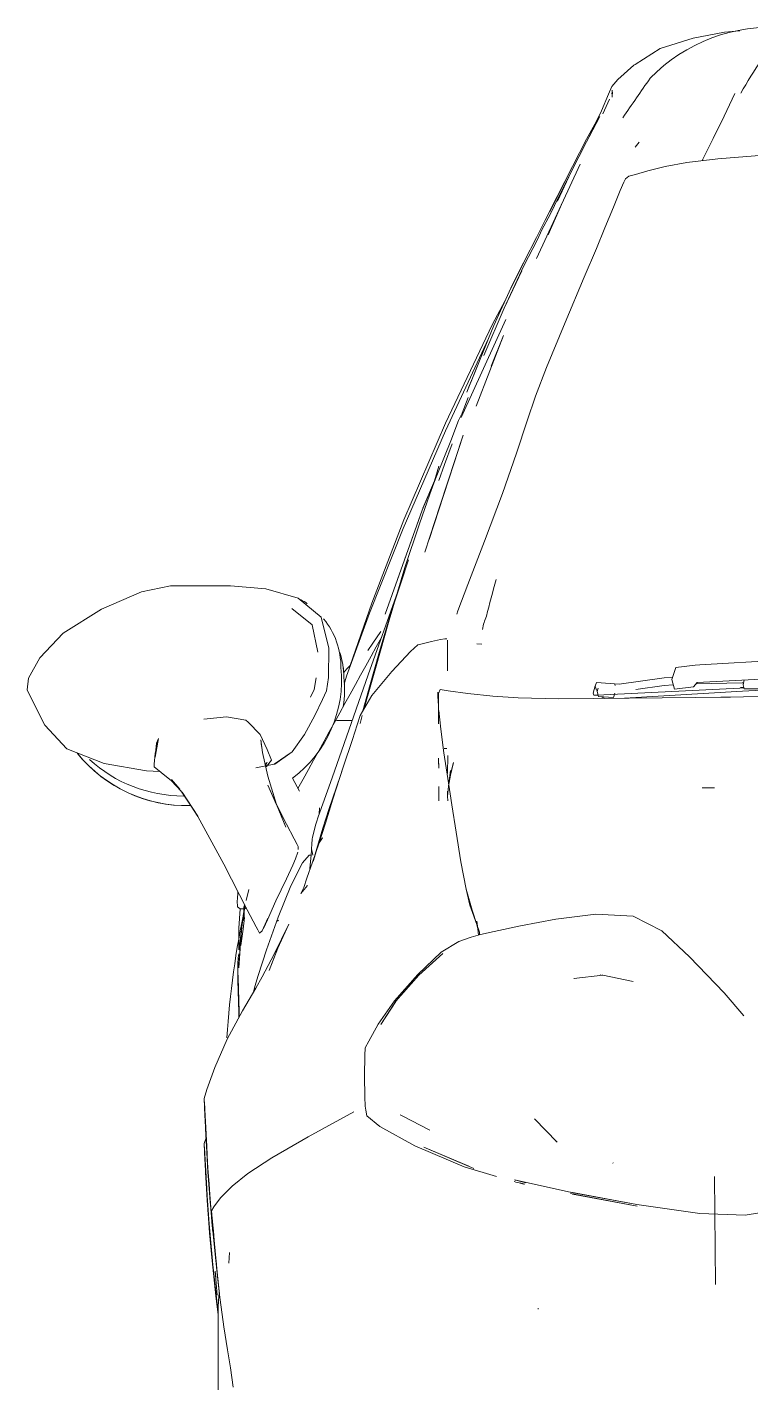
# Model space of a CAD drawing. Header units: millimetres. Extents: x -50912 to 58751, y -45352 to 5553.
# Drawn here: x -8085 to -7589, y 716 to 1644 of the extents above; entities that cross this region are included whole.
import ezdxf

# ---------------------------------------------------------------- set-up
doc = ezdxf.new("R2010")
doc.units = ezdxf.units.MM
doc.layers.add('A-GENM', color=13, linetype='Continuous', lineweight=9)
doc.layers.add('G-IMPT', color=8, linetype='Continuous', lineweight=9)

# ---------------------------------------------------------------- blocks, each defined once
blk = doc.blocks.new('CRT_Fiat Punto - Punto_dwg-985961-FACHADA POSTERIOR GARAGEM')
at = {"layer": 'G-IMPT'}
for p, q in [((-44341.86, 1629.37), (-44319.15, 1636.54)), ((-44319.15, 1636.54), (-44297.73, 1640.53)), ((-44297.73, 1640.53), (-44287.26, 1641.58)), ((-44341.86, 1629.37), (-44359.04, 1618.48)), ((-44370.77, 1608.29), (-44359.79, 1617.99)), ((-44359.04, 1618.48), (-44359.79, 1617.99)), ((-44370.77, 1608.29), (-44374.88, 1603.42)), ((-44377.15, 1598.18), (-44381.98, 1586.86)), ((-44374.88, 1603.42), (-44377.15, 1598.18)), ((-44374.51, 1598.43), (-44375.27, 1598.92)), ((-44374.67, 1596.04), (-44374.67, 1600.92)), ((-44374.67, 1600.92), (-44374.51, 1598.43)), ((-44298.14, 1583.21), (-44290.7, 1598.57)), ((-44376.44, 1594.82), (-44381.17, 1584.65)), ((-44376.45, 1594.74), (-44381.17, 1584.65)), ((-44383.21, 1582.95), (-44392.33, 1565.6)), ((-44381.98, 1586.86), (-44390.47, 1568.86)), ((-44383.21, 1582.95), (-44390.47, 1568.86)), ((-44386.62, 1577.59), (-44382.8, 1585.13)), ((-44298.14, 1583.21), (-44305.67, 1567.81)), ((-44386.62, 1577.59), (-44392.22, 1567.41)), ((-44402.85, 1545), (-44392.33, 1565.6)), ((-44401.9, 1548.7), (-44392.22, 1567.41)), ((-44356.34, 1565.22), (-44358.99, 1561.86)), ((-44310.6, 1557.82), (-44305.67, 1567.81)), ((-44426.55, 1485.61), (-44396.66, 1550.15)), ((-44338.46, 1548.58), (-44323.6, 1551.3)), ((-44302.29, 1553.88), (-44323.6, 1551.3)), ((-44312.7, 1553.67), (-44313.11, 1552.57)), ((-44310.6, 1557.82), (-44312.7, 1553.67)), ((-44302.29, 1553.88), (-44271.13, 1556.34)), ((-44417.31, 1517.71), (-44401.9, 1548.7)), ((-44412.38, 1528.04), (-44401.9, 1548.7)), ((-44402.85, 1545), (-44412.21, 1524.97)), ((-44402.85, 1545), (-44411.18, 1528.22)), ((-44407.18, 1538.14), (-44401.9, 1548.7)), ((-44403.94, 1542.83), (-44402.85, 1545)), ((-44363.2, 1541.97), (-44365.7, 1540.22)), ((-44358.68, 1543.28), (-44363.2, 1541.97)), ((-44358.68, 1543.28), (-44350.29, 1545.69)), ((-44338.46, 1548.58), (-44350.29, 1545.69)), ((-44417.31, 1517.71), (-44409.44, 1533.62)), ((-44407.18, 1538.14), (-44409.44, 1533.62)), ((-44369.21, 1532.28), (-44373.91, 1520.92)), ((-44369.21, 1532.28), (-44366.74, 1537.98)), ((-44365.7, 1540.22), (-44366.74, 1537.98)), ((-44420.6, 1511.86), (-44412.38, 1528.04)), ((-44418.5, 1501.83), (-44408.47, 1524.69)), ((-44411.18, 1528.22), (-44417.26, 1515.78)), ((-44413.49, 1513.83), (-44408.47, 1524.69)), ((-44417.26, 1515.78), (-44422.9, 1505.39)), ((-44379.74, 1506.74), (-44373.91, 1520.92)), ((-44426.62, 1500.05), (-44420.6, 1511.86)), ((-44425.92, 1498.72), (-44422.9, 1505.39)), ((-44379.74, 1506.74), (-44385.56, 1492.56)), ((-44425.92, 1498.72), (-44435.25, 1480.63)), ((-44430.48, 1492.51), (-44426.62, 1500.05)), ((-44430.83, 1491.51), (-44444.11, 1465.35)), ((-44430.83, 1491.51), (-44439.9, 1473.84)), ((-44435.29, 1483.03), (-44430.48, 1492.51)), ((-44393.81, 1472.8), (-44385.56, 1492.56)), ((-44436.61, 1477.33), (-44448.67, 1451.73)), ((-44435.25, 1480.63), (-44447.26, 1454.67)), ((-44447.26, 1454.67), (-44436.61, 1477.33)), ((-44444.11, 1465.35), (-44435.29, 1483.03)), ((-44439.9, 1473.84), (-44444.11, 1465.35)), ((-44406.91, 1441.89), (-44393.81, 1472.8)), ((-44455.82, 1439.78), (-44444.11, 1465.35)), ((-44448.67, 1451.73), (-44462.7, 1419.2)), ((-44456.93, 1440.18), (-44447.93, 1457.01)), ((-44488.91, 1372.94), (-44456.93, 1440.18)), ((-44478.2, 1376.9), (-44447.44, 1443.96)), ((-44459.43, 1430.99), (-44455.82, 1439.78)), ((-44419.75, 1411.02), (-44406.91, 1441.89)), ((-44488.91, 1367.79), (-44459.4, 1430.99)), ((-44474.35, 1394.08), (-44459.43, 1430.99)), ((-44459.43, 1430.99), (-44469.33, 1406.59)), ((-44449.13, 1432.9), (-44467.84, 1384.6)), ((-44459.43, 1430.99), (-44460.98, 1427.23)), ((-44457.62, 1412), (-44449.13, 1432.9)), ((-44419.75, 1411.02), (-44427.21, 1391.39)), ((-44472.84, 1397.84), (-44469.33, 1406.59)), ((-44472.84, 1397.84), (-44474.35, 1394.08)), ((-44477.37, 1379.86), (-44473.26, 1390.42)), ((-44432.86, 1374.64), (-44427.21, 1391.39)), ((-44485.3, 1360.89), (-44480, 1374.72)), ((-44480, 1374.72), (-44477.37, 1379.86)), ((-44440.27, 1352.43), (-44432.86, 1374.64)), ((-44488.91, 1367.79), (-44517.81, 1300.79)), ((-44488.91, 1372.94), (-44517.43, 1306.76)), ((-44499.96, 1293.36), (-44476.76, 1364.68)), ((-44476.76, 1364.68), (-44492.82, 1316.05)), ((-44494.33, 1338.36), (-44485.3, 1360.89)), ((-44489.43, 1344.62), (-44484.35, 1358.82)), ((-44449.89, 1324.87), (-44440.27, 1352.43)), ((-44494.33, 1338.36), (-44496.92, 1331.92)), ((-44493.4, 1343.59), (-44496.42, 1333.42)), ((-44489.43, 1344.62), (-44493.33, 1333.72)), ((-44504.86, 1313.44), (-44496.37, 1333.42)), ((-44504.86, 1313.44), (-44496.47, 1333.42)), ((-44504.38, 1314.8), (-44496.44, 1333.42)), ((-44499.55, 1324.42), (-44496.92, 1331.92)), ((-44506.73, 1304.02), (-44499.55, 1324.42)), ((-44462.14, 1292.08), (-44449.89, 1324.87)), ((-44504.86, 1313.44), (-44530.15, 1242.27)), ((-44530.15, 1242.27), (-44506.25, 1309.58)), ((-44504.86, 1313.44), (-44506.25, 1309.58)), ((-44492.82, 1316.05), (-44503.07, 1284.74)), ((-44517.81, 1300.79), (-44540.81, 1242.87)), ((-44517.43, 1306.76), (-44539.3, 1249.69)), ((-44516.64, 1274.1), (-44506.73, 1304.02)), ((-44473.49, 1262.5), (-44462.14, 1292.08)), ((-44516.64, 1274.1), (-44527.45, 1238.02)), ((-44514.07, 1279.3), (-44519.16, 1264.19)), ((-44526.23, 1242.91), (-44519.16, 1264.19)), ((-44480.38, 1244.52), (-44473.49, 1262.5)), ((-44724.47, 1245.53), (-44697.07, 1257.6)), ((-44724.47, 1245.53), (-44697.07, 1257.6)), ((-44697.07, 1257.6), (-44677.22, 1261.62)), ((-44697.07, 1257.6), (-44677.22, 1261.62)), ((-44658.87, 1261.62), (-44677.22, 1261.62)), ((-44658.87, 1261.62), (-44677.22, 1261.62)), ((-44658.87, 1261.62), (-44636, 1261.62)), ((-44658.87, 1261.62), (-44636, 1261.62)), ((-44611.87, 1259.48), (-44636, 1261.62)), ((-44611.87, 1259.48), (-44636, 1261.62)), ((-44589.76, 1253.07), (-44611.87, 1259.48)), ((-44589.76, 1253.07), (-44611.87, 1259.48)), ((-44573.92, 1240.26), (-44589.76, 1253.07)), ((-44573.92, 1240.26), (-44589.76, 1253.07)), ((-44521.54, 1257.79), (-44541.7, 1200.63)), ((-44724.47, 1245.53), (-44750.6, 1229.2)), ((-44724.47, 1245.53), (-44750.6, 1229.2)), ((-44580.14, 1235.01), (-44593.97, 1246.19)), ((-44539.3, 1249.69), (-44554.02, 1207.15)), ((-44480.38, 1244.52), (-44480.99, 1242.27)), ((-44580.14, 1235.01), (-44576.24, 1216.26)), ((-44568.65, 1218.89), (-44573.92, 1240.26)), ((-44568.65, 1218.89), (-44573.92, 1240.26)), ((-44540.81, 1242.87), (-44556.54, 1199.83)), ((-44536.88, 1205.01), (-44527.45, 1238.02)), ((-44526.23, 1242.91), (-44534.01, 1216.56)), ((-44750.6, 1229.2), (-44766.69, 1212.36)), ((-44750.6, 1229.2), (-44766.69, 1212.36)), ((-44533.04, 1230.36), (-44538.6, 1222.4)), ((-44492.25, 1224.98), (-44489.19, 1225.34)), ((-44487.82, 1225.23), (-44489.19, 1225.34)), ((-44568.65, 1218.89), (-44569.05, 1198.81)), ((-44568.65, 1218.89), (-44569.05, 1198.81)), ((-44538.6, 1222.4), (-44542.06, 1217.44)), ((-44540.83, 1192.36), (-44534.01, 1216.56)), ((-44525.66, 1202.93), (-44512.73, 1216.65)), ((-44512.73, 1216.65), (-44507.69, 1221.26)), ((-44504.71, 1221.98), (-44507.69, 1221.26)), ((-44504.71, 1221.98), (-44498.52, 1223.48)), ((-44492.25, 1224.98), (-44498.52, 1223.48)), ((-44487.37, 1224.52), (-44487.37, 1221.25)), ((-44487.37, 1221.25), (-44487.37, 1213.46)), ((-44766.69, 1212.36), (-44774.38, 1198.33)), ((-44766.69, 1212.36), (-44774.38, 1198.33)), ((-44556.33, 1204.87), (-44553.94, 1207.38)), ((-44554.02, 1207.15), (-44554.99, 1204.06)), ((-44487.37, 1213.46), (-44487.37, 1203.41)), ((-44331.08, 1205.68), (-44317.97, 1207.2)), ((-44317.97, 1207.2), (-44314.69, 1207.59)), ((-44254.34, 1211.14), (-44314.69, 1207.59)), ((-44774.38, 1198.33), (-44775.33, 1190.44)), ((-44774.38, 1198.33), (-44775.33, 1190.44)), ((-44577.41, 1198.59), (-44578.75, 1190.68)), ((-44577.41, 1198.59), (-44578.75, 1190.68)), ((-44569.05, 1198.81), (-44570.25, 1189.84)), ((-44569.05, 1198.81), (-44570.25, 1189.84)), ((-44566.56, 1130.18), (-44541.7, 1200.63)), ((-44558.77, 1201.96), (-44556.33, 1204.87)), ((-44556.54, 1199.83), (-44558.27, 1194.35)), ((-44536.88, 1205.01), (-44542.67, 1184.33)), ((-44539.37, 1186.58), (-44525.66, 1202.93)), ((-44339.1, 1198.54), (-44369.97, 1194.3)), ((-44333.39, 1198.97), (-44339.1, 1198.54)), ((-44333.9, 1197.49), (-44331.08, 1205.68)), ((-44332.08, 1190.94), (-44333.9, 1197.49)), ((-44256.08, 1198.71), (-44316.43, 1195.4)), ((-44771.11, 1182), (-44775.33, 1190.44)), ((-44771.11, 1182), (-44775.33, 1190.44)), ((-44581.24, 1185.38), (-44578.75, 1190.68)), ((-44581.24, 1185.38), (-44578.75, 1190.68)), ((-44573.07, 1183.86), (-44570.25, 1189.84)), ((-44573.07, 1183.86), (-44570.25, 1189.84)), ((-44540.83, 1192.36), (-44545.01, 1177.53)), ((-44493.53, 1178.44), (-44494.16, 1188.82)), ((-44494.16, 1188.82), (-44494.16, 1184.47)), ((-44493.7, 1187.94), (-44492.6, 1190.58)), ((-44486.93, 1189.81), (-44492.6, 1190.58)), ((-44486.93, 1189.81), (-44473.58, 1188)), ((-44456.37, 1186.04), (-44473.58, 1188)), ((-44387.8, 1188.05), (-44386.29, 1193.25)), ((-44387.26, 1186.75), (-44387.8, 1188.05)), ((-44386.28, 1192.93), (-44385.47, 1195.42)), ((-44385.53, 1190.27), (-44386.28, 1192.93)), ((-44385.53, 1190.27), (-44384.74, 1190.21)), ((-44385.47, 1195.42), (-44369.97, 1194.3)), ((-44385.07, 1189.23), (-44384.26, 1191.65)), ((-44384.11, 1185.9), (-44385.07, 1189.23)), ((-44384.99, 1186.78), (-44287.31, 1191.57)), ((-44373.76, 1185.11), (-44372.92, 1188.13)), ((-44372.62, 1193.39), (-44372.83, 1194.18)), ((-44366.18, 1184.62), (-44285.46, 1189.59)), ((-44339.15, 1193.29), (-44358.56, 1190.67)), ((-44339.15, 1193.29), (-44332.86, 1193.76)), ((-44332.08, 1190.94), (-44318.99, 1192.4)), ((-44318.99, 1192.4), (-44316.43, 1195.4)), ((-44317.08, 1194.63), (-44285.64, 1195.17)), ((-44287.31, 1191.57), (-44284.48, 1191.72)), ((-44286.88, 1191.95), (-44284.57, 1192.07)), ((-44284.75, 1195.18), (-44285.64, 1195.17)), ((-44285.46, 1189.59), (-44149.45, 1196.51)), ((-44285.07, 1193.92), (-44284.25, 1197.16)), ((-44284.29, 1191.02), (-44285.07, 1193.92)), ((-44284.29, 1191.02), (-44262.17, 1191.18)), ((-44771.11, 1182), (-44763.27, 1166.31)), ((-44771.11, 1182), (-44763.27, 1166.31)), ((-44573.07, 1183.86), (-44578.3, 1172.75)), ((-44573.07, 1183.86), (-44578.3, 1172.75)), ((-44539.37, 1186.58), (-44547.29, 1172.75)), ((-44544.51, 1177.6), (-44542.67, 1184.33)), ((-44493.7, 1184.71), (-44493.7, 1187.94)), ((-44493.7, 1184.71), (-44493.7, 1177.01)), ((-44456.37, 1186.04), (-44439.16, 1184.83)), ((-44411.53, 1184.37), (-44439.16, 1184.83)), ((-44363.06, 1184.64), (-44411.53, 1184.37)), ((-44387.26, 1186.75), (-44384.99, 1186.78)), ((-44384.99, 1186.78), (-44384.28, 1186.48)), ((-44384.11, 1185.9), (-44373.76, 1185.11)), ((-44382.08, 1185.56), (-44379.68, 1184.54)), ((-44317.96, 1185.13), (-44363.06, 1184.64)), ((-44317.96, 1185.13), (-44300.42, 1185.34)), ((-44296.88, 1185.4), (-44300.42, 1185.34)), ((-44293.73, 1185.45), (-44296.88, 1185.4)), ((-44284.83, 1185.6), (-44293.73, 1185.45)), ((-44284.83, 1185.6), (-44264.02, 1185.95)), ((-44654.39, 1170.25), (-44638.83, 1171.89)), ((-44638.83, 1171.89), (-44625.59, 1169.63)), ((-44623.92, 1168.29), (-44625.59, 1169.63)), ((-44585.38, 1159.73), (-44578.3, 1172.75)), ((-44585.38, 1159.73), (-44578.3, 1172.75)), ((-44559.37, 1169.53), (-44563.56, 1169.53)), ((-44559.37, 1169.53), (-44552.67, 1169.53)), ((-44547.29, 1172.75), (-44549.32, 1166.52)), ((-44545.81, 1172.85), (-44547.3, 1167.45)), ((-44545.39, 1176.27), (-44545.01, 1177.53)), ((-44493.7, 1167.08), (-44493.7, 1177.01)), ((-44493.4, 1176.26), (-44492.02, 1163.38)), ((-44748.24, 1150.08), (-44763.27, 1166.31)), ((-44748.24, 1150.08), (-44763.27, 1166.31)), ((-44623.92, 1168.29), (-44615.73, 1159.94)), ((-44549.32, 1166.52), (-44552.61, 1156.38)), ((-44492.02, 1163.38), (-44489.9, 1147.36)), ((-44685.3, 1157.19), (-44687.72, 1146.81)), ((-44685.3, 1157.19), (-44687.64, 1144.37)), ((-44686.79, 1153.96), (-44687.64, 1144.37)), ((-44685.3, 1157.19), (-44686.79, 1153.96)), ((-44611.04, 1149.51), (-44615.73, 1159.94)), ((-44614.82, 1151.56), (-44615.36, 1156.21)), ((-44614.23, 1147.41), (-44615.36, 1156.21)), ((-44593.78, 1148.02), (-44585.38, 1159.73)), ((-44593.78, 1148.02), (-44585.38, 1159.73)), ((-44552.61, 1156.38), (-44558.86, 1137.55)), ((-44722.46, 1139.97), (-44748.24, 1150.08)), ((-44722.46, 1139.97), (-44748.24, 1150.08)), ((-44687.72, 1146.81), (-44688.36, 1139.55)), ((-44610.46, 1131.28), (-44614.23, 1147.41)), ((-44611.33, 1137.94), (-44607.88, 1142.38)), ((-44611.04, 1149.51), (-44607.88, 1142.38)), ((-44593.78, 1148.02), (-44606.09, 1139.47)), ((-44593.78, 1148.02), (-44606.09, 1139.47)), ((-44605.81, 1139.58), (-44593.78, 1148.02)), ((-44493.49, 1136.86), (-44493.58, 1143.53)), ((-44493.58, 1143.53), (-44493.56, 1141.92)), ((-44493.49, 1136.86), (-44493.56, 1141.92)), ((-44489.9, 1147.36), (-44487.33, 1129.65)), ((-44489.87, 1150.19), (-44487.96, 1150.19)), ((-44487.29, 1145.44), (-44487.37, 1133.25)), ((-44722.46, 1139.97), (-44693.55, 1134.95)), ((-44722.46, 1139.97), (-44693.55, 1134.95)), ((-44722.46, 1139.97), (-44693.55, 1134.95)), ((-44693.55, 1134.95), (-44684.42, 1134.57)), ((-44693.55, 1134.95), (-44684.42, 1134.57)), ((-44688.23, 1137.76), (-44688.36, 1139.55)), ((-44683.59, 1133.88), (-44688.23, 1137.76)), ((-44676.57, 1128.06), (-44683.59, 1133.88)), ((-44606.09, 1139.47), (-44618.77, 1137.11)), ((-44612.1, 1138.32), (-44611, 1140.64)), ((-44611, 1140.64), (-44612.1, 1139.53)), ((-44606.09, 1139.47), (-44612.1, 1138.35)), ((-44611.97, 1137.71), (-44611.33, 1137.94)), ((-44605.81, 1139.58), (-44606.09, 1139.47)), ((-44566.01, 1115.57), (-44558.86, 1137.55)), ((-44558.88, 1137.55), (-44560.83, 1131.86)), ((-44486.89, 1124.2), (-44485.38, 1135.13)), ((-44486.89, 1124.36), (-44485.38, 1135.13)), ((-44483.37, 1140.66), (-44485.38, 1131.99)), ((-44483.37, 1140.66), (-44485.38, 1132.62)), ((-44669.85, 1121.07), (-44676.57, 1128.06)), ((-44676.5, 1129), (-44669.32, 1120.38)), ((-44676.5, 1129), (-44670.87, 1122.36)), ((-44604.65, 1112.03), (-44610.46, 1131.28)), ((-44604.65, 1112.03), (-44610.44, 1125.09)), ((-44604.51, 1111.72), (-44610.44, 1125.09)), ((-44566.56, 1130.18), (-44575.99, 1103.45)), ((-44568.66, 1108.39), (-44560.83, 1131.86)), ((-44493.3, 1114.44), (-44493.35, 1124.18)), ((-44486.89, 1124.2), (-44487.39, 1117.54)), ((-44487.33, 1129.65), (-44484.62, 1111.71)), ((-44486.89, 1124.36), (-44485.38, 1131.99)), ((-44304.67, 1123.32), (-44313.11, 1123.32)), ((-44669.32, 1120.38), (-44658.48, 1103.94)), ((-44669.27, 1120.38), (-44658.48, 1103.94)), ((-44669.27, 1120.38), (-44658.41, 1103.75)), ((-44566.01, 1115.57), (-44571.07, 1099.15)), ((-44487.39, 1120.99), (-44487.39, 1117.54)), ((-44487.39, 1117.54), (-44487.39, 1118.79)), ((-44487.28, 1114.33), (-44487.39, 1117.54)), ((-44598.19, 1096.48), (-44604.86, 1112.68)), ((-44604.65, 1112.03), (-44604.86, 1112.68)), ((-44598.19, 1096.48), (-44604.65, 1112.03)), ((-44604.65, 1112.03), (-44597.83, 1098.44)), ((-44604.65, 1112.03), (-44604.51, 1111.72)), ((-44575.34, 1105.28), (-44575.05, 1109.56)), ((-44568.66, 1108.39), (-44572.75, 1095.75)), ((-44484.62, 1111.71), (-44481.65, 1092.92)), ((-44658.41, 1103.75), (-44640.71, 1071.03)), ((-44592.45, 1088.36), (-44597.83, 1098.44)), ((-44577.72, 1098.39), (-44579.93, 1089.56)), ((-44577.28, 1099.76), (-44577.72, 1098.39)), ((-44577.28, 1099.76), (-44575.99, 1103.45)), ((-44571.07, 1099.15), (-44575.28, 1085.65)), ((-44574.64, 1089.45), (-44572.75, 1095.75)), ((-44590.41, 1084.56), (-44592.45, 1088.36)), ((-44580.06, 1088.27), (-44580.38, 1084.88)), ((-44580.06, 1088.27), (-44579.93, 1089.56)), ((-44578.02, 1077.91), (-44574.64, 1089.45)), ((-44575.86, 1085.02), (-44573, 1089.09)), ((-44573.44, 1088.82), (-44573, 1089.09)), ((-44481.65, 1092.92), (-44478.27, 1072.69)), ((-44591.57, 1074.62), (-44589.85, 1079.19)), ((-44589.65, 1083.24), (-44590.41, 1084.56)), ((-44589.75, 1081.21), (-44589.65, 1083.24)), ((-44586.86, 1071.91), (-44582.26, 1077.13)), ((-44582.26, 1077.13), (-44581.32, 1077.13)), ((-44581.68, 1068.22), (-44580.87, 1077.38)), ((-44580.87, 1077.38), (-44580.69, 1080.43)), ((-44580.69, 1080.43), (-44580.68, 1081.54)), ((-44580.68, 1081.54), (-44580.38, 1084.88)), ((-44579.74, 1077.13), (-44580.68, 1081.54)), ((-44580.01, 1078.28), (-44580.68, 1081.54)), ((-44579.74, 1077.13), (-44580.01, 1078.28)), ((-44575.28, 1085.65), (-44579.86, 1072.46)), ((-44579.43, 1072.8), (-44575.86, 1085.02)), ((-44578.02, 1077.91), (-44578.21, 1077.23)), ((-44640.71, 1071.03), (-44624.6, 1039.93)), ((-44597.73, 1061.01), (-44593.29, 1070.49)), ((-44586.86, 1071.91), (-44594.64, 1056.25)), ((-44593.29, 1070.49), (-44591.57, 1074.62)), ((-44583.73, 1061.57), (-44579.86, 1072.46)), ((-44581.75, 1067.15), (-44581.68, 1068.22)), ((-44474.59, 1053.94), (-44478.27, 1072.69)), ((-44605.02, 1045.99), (-44597.73, 1061.01)), ((-44583.73, 1061.57), (-44585.78, 1055.01)), ((-44631.34, 1047.46), (-44631.09, 1051.67)), ((-44631.05, 1052.38), (-44631.09, 1051.67)), ((-44623.57, 1053.82), (-44625.36, 1046.14)), ((-44603.5, 1034.86), (-44594.64, 1056.25)), ((-44588.01, 1050.89), (-44583.35, 1056.51)), ((-44588.01, 1050.89), (-44585.78, 1055.01)), ((-44583.35, 1056.51), (-44583.97, 1056.12)), ((-44474.59, 1053.94), (-44470.68, 1039.63)), ((-44474.59, 1053.94), (-44472.25, 1043.06)), ((-44631.34, 1047.46), (-44631.39, 1046.09)), ((-44631.39, 1046.09), (-44631.33, 1041.93)), ((-44631.33, 1041.93), (-44629.4, 1040.54)), ((-44630.25, 1027.2), (-44629.37, 1040.54)), ((-44627.21, 1040.54), (-44629.4, 1040.54)), ((-44626.05, 1041.93), (-44627.21, 1040.54)), ((-44626.48, 1043.09), (-44627.01, 1041.65)), ((-44627.01, 1041.65), (-44626.79, 1035.38)), ((-44626.89, 1038.53), (-44626.34, 1043.3)), ((-44626.05, 1041.93), (-44626.02, 1042.12)), ((-44625.58, 1040.44), (-44625.39, 1041.47)), ((-44624.6, 1039.93), (-44618.52, 1028.17)), ((-44610.65, 1032.99), (-44605.02, 1045.99)), ((-44467.41, 1029.81), (-44472.25, 1043.06)), ((-44467.41, 1029.81), (-44470.68, 1039.63)), ((-44630.29, 1002.13), (-44628.06, 1031.08)), ((-44630.25, 1002.81), (-44628.06, 1031.08)), ((-44628.69, 1024.31), (-44626.9, 1038.44)), ((-44628.56, 1026.58), (-44626.89, 1038.35)), ((-44626.89, 1038.14), (-44628.56, 1026.58)), ((-44628.19, 1029.96), (-44628.06, 1031.08)), ((-44626.9, 1038.59), (-44628.06, 1031.08)), ((-44627.43, 1026.61), (-44626.38, 1034.48)), ((-44627.16, 1032.45), (-44626.79, 1035.38)), ((-44614.27, 1025.34), (-44610.4, 1034.14)), ((-44613.55, 1027.08), (-44610.4, 1034.14)), ((-44613.55, 1027.08), (-44610.65, 1032.99)), ((-44603.5, 1034.86), (-44611.35, 1012.47)), ((-44467.41, 1032.03), (-44466.65, 1026.85)), ((-44437.39, 1028.89), (-44413.22, 1033.38)), ((-44413.22, 1033.38), (-44386.01, 1036.85)), ((-44386.01, 1036.85), (-44360.3, 1035.46)), ((-44360.3, 1035.46), (-44340.66, 1025.35)), ((-44630.38, 1000.1), (-44628.56, 1026.58)), ((-44630.29, 1002.13), (-44628.56, 1026.58)), ((-44630.25, 1021.68), (-44630.25, 1027.2)), ((-44630.25, 1021.68), (-44630.25, 1013.65)), ((-44630.22, 1012.56), (-44628.69, 1024.31)), ((-44629.14, 1019.57), (-44628.56, 1026.58)), ((-44629.07, 1015.4), (-44627.43, 1026.61)), ((-44628.19, 1029.96), (-44628.56, 1026.58)), ((-44618.52, 1028.17), (-44617.43, 1026.05)), ((-44617.43, 1026.05), (-44616.31, 1023.88)), ((-44616.31, 1023.88), (-44614.27, 1025.34)), ((-44606.23, 1009.46), (-44596.22, 1030.01)), ((-44603.66, 1013.48), (-44596.22, 1030.01)), ((-44479.81, 1018.19), (-44471.17, 1021.15)), ((-44471.17, 1021.15), (-44464.99, 1022.84)), ((-44467.41, 1029.81), (-44465.65, 1024.52)), ((-44467.41, 1029.81), (-44466.65, 1026.85)), ((-44466.39, 1024.43), (-44466.65, 1026.85)), ((-44466.65, 1026.85), (-44466.36, 1022.47)), ((-44466.39, 1024.43), (-44466.35, 1022.47)), ((-44465.65, 1024.52), (-44465.65, 1022.66)), ((-44464.99, 1022.84), (-44455.62, 1024.88)), ((-44455.62, 1024.88), (-44437.39, 1028.89)), ((-44340.66, 1025.35), (-44321.7, 1007.53)), ((-44630.25, 1012.33), (-44630.25, 1013.65)), ((-44617.05, 994.76), (-44611.35, 1012.47)), ((-44602.06, 1018.02), (-44609.51, 998.25)), ((-44603.66, 1013.48), (-44609.51, 998.25)), ((-44491.84, 1010.78), (-44479.81, 1018.19)), ((-44631.02, 1002.88), (-44630.91, 1007.02)), ((-44630.99, 991.54), (-44631.02, 1002.88)), ((-44630.47, 1009.65), (-44630.91, 1007.02)), ((-44630.29, 1002.13), (-44630.25, 1002.81)), ((-44630.25, 1003.39), (-44630.25, 1003.52)), ((-44606.23, 1009.46), (-44614.4, 993.87)), ((-44507.82, 995.51), (-44491.84, 1010.78)), ((-44507.06, 995.06), (-44490.67, 1009.83)), ((-44321.7, 1007.53), (-44298.04, 982.98)), ((-44630.84, 995.06), (-44630.32, 966.13)), ((-44630.84, 995.06), (-44630.29, 972.92)), ((-44630.29, 1002.13), (-44630.38, 1000.1)), ((-44617.05, 994.76), (-44619.43, 987.44)), ((-44618.79, 986.16), (-44614.4, 993.87)), ((-44523.87, 977.58), (-44507.82, 995.51)), ((-44507.06, 995.06), (-44522.79, 977.26)), ((-44381.02, 995.09), (-44400.99, 992.88)), ((-44382.65, 995.19), (-44382.95, 995.21)), ((-44381.78, 995.14), (-44381.02, 995.09)), ((-44381.02, 995.09), (-44381.07, 995.1)), ((-44381.02, 995.09), (-44360.25, 990.67)), ((-44630.29, 969.64), (-44630.99, 991.54)), ((-44618.79, 986.16), (-44627.88, 970.67)), ((-44620.35, 983.51), (-44619.43, 987.44)), ((-44400.74, 992.91), (-44400.99, 992.88)), ((-44630.44, 981.52), (-44630.3, 969.64)), ((-44630.44, 981.52), (-44630.23, 966.3)), ((-44523.87, 977.58), (-44534.93, 961.46)), ((-44522.79, 977.26), (-44533.19, 961.23)), ((-44522.86, 977.18), (-44533.19, 961.23)), ((-44522.86, 977.18), (-44522.79, 977.26)), ((-44298.04, 982.98), (-44284.6, 967.31)), ((-44627.88, 970.67), (-44638.31, 951.29)), ((-44630.3, 969.64), (-44630.29, 966.2)), ((-44541.45, 949.84), (-44534.93, 961.46)), ((-44638.31, 951.29), (-44646.73, 931.91)), ((-44543.88, 945.37), (-44541.45, 949.84)), ((-44544.26, 926.21), (-44544.17, 940.14)), ((-44544.17, 940.14), (-44543.88, 945.37)), ((-44646.73, 931.91), (-44652.27, 916.93)), ((-44544.16, 911.9), (-44544.26, 926.21)), ((-44654.09, 910.05), (-44654.06, 910.73)), ((-44653.92, 905.39), (-44654.09, 910.05)), ((-44652.27, 916.93), (-44654.06, 910.73)), ((-44543.87, 905.5), (-44544.16, 911.9)), ((-44653.92, 908.41), (-44653.65, 903.03)), ((-44653.92, 908.41), (-44653.79, 904.08)), ((-44653.92, 905.39), (-44653.46, 895.54)), ((-44653.42, 895.21), (-44653.79, 904.08)), ((-44653.65, 903.03), (-44653.02, 890.48)), ((-44551.6, 901.62), (-44582.87, 884.32)), ((-44543.39, 902.63), (-44543.87, 905.5)), ((-44542.77, 898.9), (-44543.39, 902.63)), ((-44653.46, 895.54), (-44652.58, 879.28)), ((-44652.58, 879.28), (-44653.42, 895.21)), ((-44533.77, 891.58), (-44542.77, 898.9)), ((-44533.77, 891.58), (-44509.88, 878.2)), ((-44520, 899.58), (-44518.41, 898.69)), ((-44499.47, 889.01), (-44518.41, 898.69)), ((-44427.81, 896.78), (-44412.48, 880.87)), ((-44652.83, 883.85), (-44654.06, 879.84)), ((-44653.16, 890.31), (-44653.02, 887.47)), ((-44653.16, 890.31), (-44651.5, 862.78)), ((-44653.13, 889.98), (-44651.5, 862.53)), ((-44653.13, 889.98), (-44652.44, 877.77)), ((-44653.02, 890.48), (-44652.38, 877.88)), ((-44652.6, 879.2), (-44653.02, 887.47)), ((-44651.75, 865.51), (-44652.86, 886.3)), ((-44652.86, 886.3), (-44652.2, 873.81)), ((-44607.72, 870.07), (-44582.87, 884.32)), ((-44654.09, 879.21), (-44654.06, 879.84)), ((-44653.92, 874.83), (-44654.09, 879.21)), ((-44653.65, 872.61), (-44653.92, 877.67)), ((-44653.92, 877.67), (-44653.79, 873.6)), ((-44653.92, 874.83), (-44653.65, 869.78)), ((-44653.42, 865.26), (-44653.79, 873.6)), ((-44653.65, 872.61), (-44653.02, 860.81)), ((-44652.6, 879.2), (-44652.33, 873.62)), ((-44652.26, 874.25), (-44652.58, 879.28)), ((-44652.58, 879.28), (-44651.64, 863.13)), ((-44651.75, 865.51), (-44652.44, 877.77)), ((-44652.38, 877.88), (-44652.1, 872.35)), ((-44652.1, 869.34), (-44652.33, 873.62)), ((-44652.26, 874.25), (-44651.5, 862.53)), ((-44652.2, 873.81), (-44651.92, 868.33)), ((-44476.05, 863.82), (-44509.88, 878.2)), ((-44503.71, 877.43), (-44469.46, 862.66)), ((-44503.71, 877.43), (-44472.84, 864.35)), ((-44413, 881.31), (-44412.48, 880.87)), ((-44653.65, 869.78), (-44653.02, 857.98)), ((-44653.42, 865.26), (-44652.58, 850.28)), ((-44652.1, 869.34), (-44651.49, 860.51)), ((-44651.64, 863.13), (-44650.94, 853.64)), ((-44624.21, 859.36), (-44607.72, 870.07)), ((-44453.97, 857.33), (-44476.05, 863.82)), ((-44374.05, 866.51), (-44374.34, 866.53)), ((-44653.13, 860.34), (-44652.44, 848.86)), ((-44653.13, 860.34), (-44651.5, 834.54)), ((-44652.38, 848.97), (-44653.02, 860.81)), ((-44652.6, 850.21), (-44653.02, 857.98)), ((-44651.75, 837.34), (-44652.86, 856.89)), ((-44652.2, 845.14), (-44652.86, 856.89)), ((-44649.7, 837.23), (-44651.5, 862.78)), ((-44649.06, 830.15), (-44651.5, 862.53)), ((-44650.76, 852.22), (-44651.5, 862.53)), ((-44651.49, 860.51), (-44650.4, 846.1)), ((-44651.29, 858.55), (-44650.5, 847.91)), ((-44651.29, 858.55), (-44649.9, 839.98)), ((-44624.21, 859.36), (-44635.01, 850.7)), ((-44441.56, 854.91), (-44441.7, 854.95)), ((-44403.42, 846.6), (-44441.7, 854.95)), ((-44441.12, 854.8), (-44441.56, 854.91)), ((-44439.85, 854.47), (-44441.12, 854.8)), ((-44439.85, 854.47), (-44437.22, 853.79)), ((-44304.59, 857.2), (-44303.93, 783.25)), ((-44652.33, 844.96), (-44652.6, 850.21)), ((-44651.12, 829.28), (-44652.58, 850.28)), ((-44650.76, 824.85), (-44652.58, 850.28)), ((-44652.58, 850.28), (-44652.26, 845.56)), ((-44651.75, 837.34), (-44652.44, 848.86)), ((-44652.38, 848.97), (-44652.1, 843.78)), ((-44652.33, 844.96), (-44652.1, 840.94)), ((-44652.29, 845.67), (-44652.1, 843.78)), ((-44652.26, 845.56), (-44651.5, 834.54)), ((-44652.2, 845.14), (-44651.92, 839.99)), ((-44650.63, 849.55), (-44650.94, 853.64)), ((-44650.76, 852.22), (-44649.91, 841.21)), ((-44650.63, 849.55), (-44649.9, 839.98)), ((-44649.7, 837.23), (-44650.5, 847.91)), ((-44650.4, 846.1), (-44649.35, 832.52)), ((-44635.01, 850.7), (-44642.8, 842.6)), ((-44440.79, 853.49), (-44441.8, 853.75)), ((-44440.79, 853.49), (-44438.45, 852.89)), ((-44438.45, 852.89), (-44435.44, 852.11)), ((-44437.76, 852.98), (-44434.42, 852.11)), ((-44433.91, 852.94), (-44437.22, 853.79)), ((-44357.78, 838.01), (-44403.42, 846.6)), ((-44403.38, 846.59), (-44357.78, 838.01)), ((-44403.38, 846.59), (-44357.78, 838.01)), ((-44357.54, 837.04), (-44403.25, 845.55)), ((-44403.25, 845.55), (-44357.54, 837.04)), ((-44402.96, 846.48), (-44357.78, 838.01)), ((-44402.96, 846.48), (-44357.78, 838.01)), ((-44357.54, 837.04), (-44401.91, 845.21)), ((-44401.66, 845.21), (-44357.54, 837.04)), ((-44401.47, 846.1), (-44357.78, 838.01)), ((-44652.1, 840.94), (-44651.79, 837.88)), ((-44651.45, 832.28), (-44651.92, 839.99)), ((-44649.06, 830.15), (-44649.91, 841.21)), ((-44647.5, 836.5), (-44649.01, 833.86)), ((-44647.5, 836.5), (-44642.8, 842.6)), ((-44314.6, 831.83), (-44357.78, 838.01)), ((-44649.06, 804.11), (-44651.5, 834.54)), ((-44650.76, 824.85), (-44651.5, 834.54)), ((-44650.4, 818.62), (-44651.45, 832.28)), ((-44651.12, 829.28), (-44650.76, 824.85)), ((-44649.35, 832.52), (-44648.85, 826.17)), ((-44649.01, 833.86), (-44648.8, 831.27)), ((-44646.99, 810.8), (-44648.88, 828.87)), ((-44647.23, 812.97), (-44648.88, 828.87)), ((-44648.85, 826.17), (-44648.64, 823.69)), ((-44648.8, 831.27), (-44648.33, 825.34)), ((-44647.55, 815.52), (-44648.58, 828.98)), ((-44648.58, 828.98), (-44648.33, 826.21)), ((-44648.33, 826.21), (-44647.77, 819.89)), ((-44283.66, 830.72), (-44314.6, 831.83)), ((-44262.57, 834.26), (-44283.66, 830.72)), ((-44648.88, 802.9), (-44650.76, 824.85)), ((-44650.76, 824.85), (-44649.91, 814.5)), ((-44650.76, 824.85), (-44647.54, 789.32)), ((-44648.69, 799.55), (-44650.4, 818.62)), ((-44648.64, 823.69), (-44648.45, 821.71)), ((-44648.45, 821.71), (-44648.3, 820.24)), ((-44647.86, 819.43), (-44648.33, 825.34)), ((-44646.2, 799.82), (-44648.18, 820.1)), ((-44648.03, 819.71), (-44647.54, 814.42)), ((-44647.99, 819.71), (-44647.54, 814.42)), ((-44647.86, 819.43), (-44647.66, 816.91)), ((-44647.22, 813.59), (-44647.77, 819.89)), ((-44647.66, 816.91), (-44646.98, 810.9)), ((-44649.06, 804.11), (-44649.91, 814.5)), ((-44645.76, 796.81), (-44647.55, 815.52)), ((-44647.22, 813.59), (-44645.38, 793.97)), ((-44646.98, 810.9), (-44645.38, 793.97)), ((-44645.42, 771.59), (-44648.88, 802.9)), ((-44645, 767.95), (-44648.88, 802.9)), ((-44648.88, 802.9), (-44648.48, 798.82)), ((-44646.2, 775.59), (-44648.69, 799.55)), ((-44648.48, 798.82), (-44647.54, 789.32)), ((-44643.54, 776.45), (-44646.46, 804.69)), ((-44645.7, 797.19), (-44646.46, 804.69)), ((-44645.4, 793.14), (-44646.2, 799.82)), ((-44637.23, 797.89), (-44636.7, 805.16)), ((-44646.55, 792.44), (-44646.2, 788.43)), ((-44646.55, 792.44), (-44645.19, 776.09)), ((-44645.76, 796.81), (-44645.36, 793.14)), ((-44645.7, 797.19), (-44645.38, 793.97)), ((-44643.54, 776.45), (-44645.38, 793.97)), ((-44645.36, 793.14), (-44644.45, 784.78)), ((-44643.54, 776.45), (-44644.45, 784.78)), ((-44644.56, 762.63), (-44646.2, 775.59)), ((-44645.42, 771.59), (-44645, 767.95)), ((-44644.11, 775.6), (-44644.56, 768.03)), ((-44644.11, 775.6), (-44643.68, 777.76)), ((-44643.54, 776.45), (-44643.15, 772.88)), ((-44643.15, 772.88), (-44640.59, 754.34)), ((-44644.56, 768.03), (-44644.56, 766.39)), ((-44644.56, 768.03), (-44644.56, 766.39)), ((-44644.56, 766.39), (-44644.56, 754.68)), ((-44425.31, 767.25), (-44425.31, 766.39)), ((-44644.56, 733.53), (-44644.56, 754.68)), ((-44638.12, 738.68), (-44640.59, 754.34)), ((-44644.56, 733.53), (-44644.56, 703.58)), ((-44636.14, 726.2), (-44638.12, 738.68)), ((-44634.13, 713.03), (-44636.14, 726.2))]:
    blk.add_line(p, q, dxfattribs=at)
blk = doc.blocks.new('CRT_Fiat Punto - Fiat punto 2-985965-FACHADA POSTERIOR GARAGEM')
at = {"layer": 'A-GENM', "color": 55}
for p, q in [((-44467.36, 1221.8), (-44463.86, 1221.78)), ((-44593.6, 1129.92), (-44588.88, 1121.04))]:
    blk.add_line(p, q, dxfattribs=at)
for centre, radius, start, end in [((-44265.76, 1528.33), 115.75, 85.48309, 135.79013), ((-43977.5, 1424.5), 354.93, 141.85555, 150.5857), ((-43367.86, 914.36), 1201.95, 144.69261, 146.25764), ((-43120.02, 895.13), 1384.68, 164.47079, 165.54227), ((-44640.69, 1093.06), 167.59, 71.59856, 71.95306), ((-44613.59, 1205.6), 53.16, 55.46821, 60.96599), ((-44613.59, 1205.6), 53.16, 360, 38.9986), ((-44424.43, 1225.31), 39.59, 156.90984, 170.56455), ((-11221.95, -17265.77), 38099.34, 150.963608, 151.141369), ((-44611.61, 1199.03), 53.16, 360, 18.68588), ((-44611.61, 1199.03), 53.16, 360, 8.71444), ((-44643.89, 1197.06), 83.89, 306.83042, 5.84296), ((-44641.91, 1190.49), 83.89, 352.13931, 5.84296), ((-44641.91, 1190.49), 83.89, 352.13931, 5.84296), ((-44666.05, 1207.23), 96.09, 218.78406, 271.2618), ((-44666.05, 1207.23), 96.09, 219.18368, 271.45774), ((-44668.03, 1213.81), 96.09, 227.74672, 269.81918), ((-44024.5, 912.5), 615.35, 167.84188, 176.30816), ((-44722.36, 1144.41), 163.33, 316.50653, 316.82609)]:
    blk.add_arc(centre, radius, start, end, dxfattribs=at)
blk.add_blockref('CRT_Fiat Punto - Punto_dwg-985961-FACHADA POSTERIOR GARAGEM', (0, 0))

msp = doc.modelspace()

# ---------------------------------------------------------------- block references
at = {"layer": 'A-GENM', "color": 7}
msp.add_blockref('CRT_Fiat Punto - Fiat punto 2-985965-FACHADA POSTERIOR GARAGEM', (36690.571, 0), dxfattribs=at)

doc.saveas('drawing.dxf')
